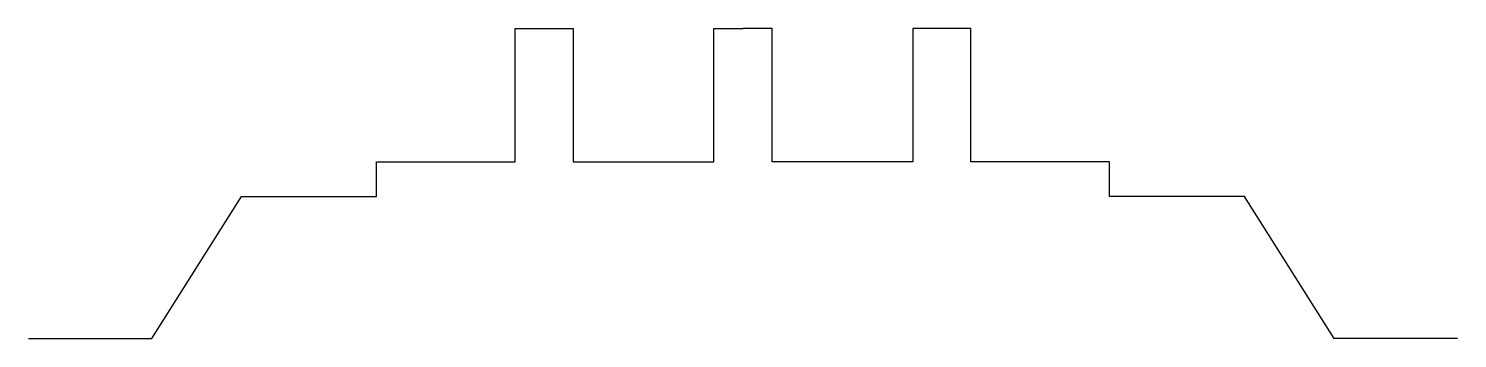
# Model space of a CAD drawing. Extents: x -7.4 to 7.4, y 0 to 3.2.
import ezdxf

# ---------------------------------------------------------------- set-up
doc = ezdxf.new("R2010")
doc.units = 0
doc.layers.add('MODELSKETCH_VISIBLE', color=7, linetype='CONTINUOUS')

msp = doc.modelspace()

# ---------------------------------------------------------------- linework, layer by layer
at = {"layer": 'MODELSKETCH_VISIBLE'}
for p, q in [((-2.365, 1.829), (-2.365, 3.211)), ((-2.365, 3.211), (-1.762, 3.211)), ((-1.762, 3.211), (-1.762, 1.829)), ((-0.304, 1.829), (-0.304, 3.211)), ((-0.304, 3.211), (0, 3.211)), ((0.304, 3.211), (0, 3.211)), ((0.304, 1.829), (0.304, 3.211)), ((1.762, 3.211), (1.762, 1.829)), ((2.365, 3.211), (1.762, 3.211)), ((2.365, 1.829), (2.365, 3.211)), ((-3.802, 1.829), (-2.365, 1.829)), ((-3.802, 1.47), (-3.802, 1.829)), ((-1.762, 1.829), (-0.304, 1.829)), ((1.762, 1.829), (0.304, 1.829)), ((3.802, 1.829), (2.365, 1.829)), ((3.802, 1.47), (3.802, 1.829)), ((-6.133, 0), (-5.204, 1.47)), ((-5.204, 1.47), (-3.802, 1.47)), ((5.204, 1.47), (3.802, 1.47)), ((6.133, 0), (5.204, 1.47)), ((-7.413, 0), (-6.133, 0)), ((7.413, 0), (6.133, 0))]:
    msp.add_line(p, q, dxfattribs=at)

doc.saveas('drawing.dxf')
